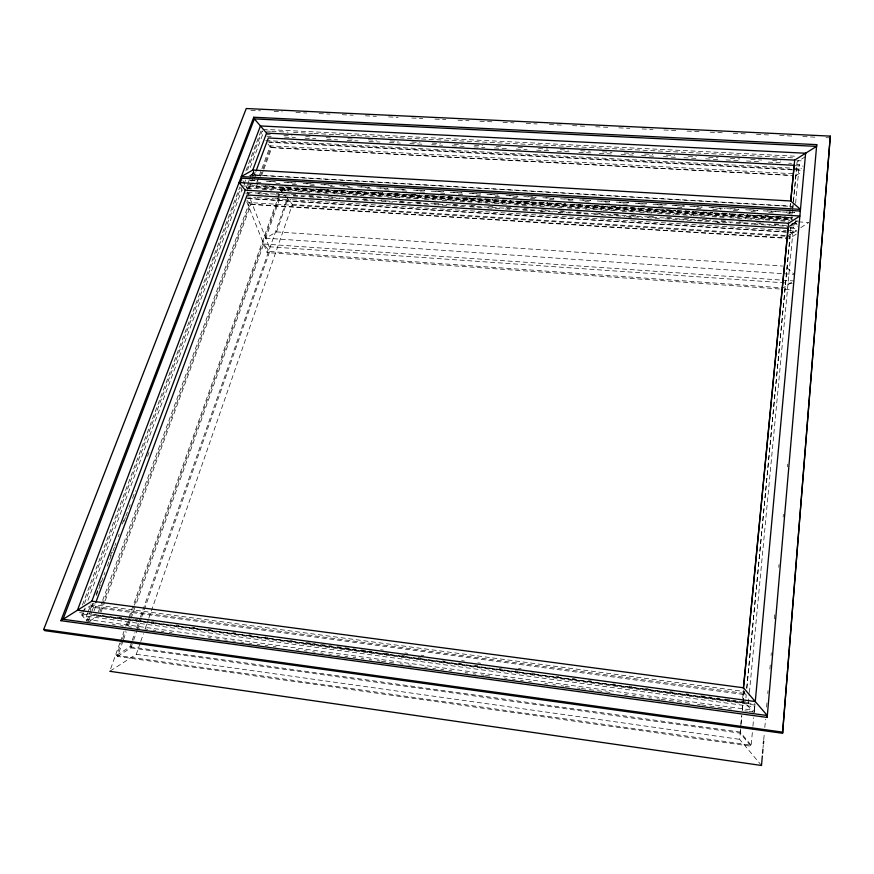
<?xml version="1.0" encoding="UTF-8"?>
<svg xmlns="http://www.w3.org/2000/svg" width="874" height="874" viewBox="0 0 874 874"><rect width="100%" height="100%" fill="white"/><g stroke="black" fill="none" stroke-linecap="round" stroke-linejoin="round"><path stroke-width="0.66" stroke-dasharray="4.37 3.28" d="M92.666 614.619L748.395 703.286L748.69 699.768M789.266 227.12L793.341 227.371L792.904 232.386L787.463 232.047M763.035 747.827L763.275 745.118M763.745 739.688L764.335 732.904M764.816 727.474L765.526 719.324M766.585 707.11L766.946 703.035M767.765 693.53L768.006 690.821M769.896 669.102L770.256 665.027M771.076 655.522L771.316 652.812M774.266 618.868L774.626 614.793M778.767 567.292L778.996 564.571M783.137 517.058L783.377 514.349M787.507 466.836L787.747 464.116M796.553 164.432L799.284 164.574L798.825 169.72L268.012 141.796M123.026 640.992L117.564 656.418L751.072 746.232L752.798 727.55M752.918 726.185L753.694 717.74M754.164 712.605L754.939 704.182M748.887 711.36L754.295 712.102L755.027 704.16M748.395 703.286L749.291 693.792M749.422 692.426L793.341 227.371M795.624 203.325L799.284 164.574M754.295 712.102L754.95 705.11L80.626 613.832L86.865 621.032L90.918 621.578M761.505 765.482L739.644 739.338L740.955 725.759M740.879 724.994L741.797 715.5M742.321 710.07L744.167 691.061M746.713 688.166L791.09 224.837L797.438 220.772M745.926 697.791L746.232 694.874M746.833 688.297L790.085 236.548L249.385 202.539L102.673 600.274M792.729 208.864L791.68 219.953L256.082 187.626L253.963 188.839M792.849 207.848L793.374 202.134M793.494 201.118L796.083 173.86L270.295 145.86L259.174 176.002M805.304 156.719L797.121 161.865L792.696 208.187L790.282 206.111L790.533 203.478M742.638 698.479L743.435 690.329M789.692 213.496L790.085 209.432M790.216 208.078L790.741 202.659M122.109 639.91L116.635 655.336L751.17 745.205L740.169 732.095L740.824 725.322M740.955 723.956L741.742 715.828M742.266 710.398L744.102 691.41M119.847 643.013L109.796 671.298L136.289 654.287L140.321 642.685M140.769 641.396L143.445 633.661M145.237 628.504L148.372 619.491M148.82 618.202L292.364 204.494L287.338 198.496M779.389 288.966L267.127 252.575L269.17 246.752L249.374 196.879M116.635 655.336L130.007 646.782L131.81 641.636M132.269 640.347L134.967 632.634M136.77 627.499L139.927 618.497M140.375 617.208L287.764 196.847M117.564 656.418L130.914 647.863L133.176 641.429M133.624 640.139L137.229 629.848M137.677 628.559L141.282 618.268M141.73 616.978L269.673 251.515L263.686 244.01L135.765 605.026M279.691 198.846L265.762 238.165L276.545 231.905L288.333 198.245M122.568 638.621L125.299 630.908M127.123 625.762L130.324 616.76M130.772 615.471L133.973 606.469M134.432 605.19L278.642 198.802M281.384 191.089L282.75 187.222L311.308 188.937M123.474 639.713L126.206 632M128.489 625.576L135.317 606.305M282.389 191.242L283.285 188.697L792.631 219.396M120.306 641.735L123.955 631.443M125.78 626.308L128.522 618.595M128.981 617.306L279.276 194.356M99.898 611.702L250.019 204.101L246.949 200.31M256.082 187.626L258.387 181.355M260.244 176.33L262.55 170.048M263.019 168.791L270.874 147.455L267.848 143.904M101.013 612.117L104.771 601.891M105.241 600.613L250.936 204.45L249.385 202.539M261.555 175.565L263.424 170.485M263.893 169.217L271.825 147.64L270.295 145.86M98.423 611.778L102.192 601.552M256.858 182.284L258.715 177.258M86.865 621.032L93.529 603.136M96.38 595.478L98.281 590.365M98.762 589.087L103.514 576.316M103.984 575.037L104.946 572.481M107.316 566.09L109.217 560.977M109.698 559.699L112.549 552.04M113.03 550.762L114.45 546.927M114.931 545.649L115.881 543.093M118.263 536.702L119.214 534.145M123.966 521.374L125.397 517.539M125.867 516.261L128.718 508.592M129.199 507.313L130.15 504.757M132.531 498.377L135.383 490.707M247.462 189.625L249.341 184.589M252.619 175.783L254.028 172.003M88.372 620.933L91.694 611.997M92.163 610.729L95.015 603.071M249.024 188.686L251.362 182.393M251.832 181.137L253.231 177.356M253.7 176.1L255.099 172.32M251.778 176.526L254.618 174.909L255.569 172.364M94.086 610.784L96.446 604.404M254.279 178.809L256.65 172.429M87.706 612.849L85.313 619.24L754.448 710.365M88.187 611.571L91.049 603.89M246.064 188.522L247.473 184.742M247.943 183.485L249.352 179.705M249.822 178.449L252.171 172.145M90.055 609.724L92.436 603.344M251.963 175.313L253.394 171.479M91.355 607.091L94.927 604.852L743.162 691.378L746.09 694.797L91.355 607.091L92.786 603.257M96.118 594.309L97.549 590.474M99.45 585.372L100.881 581.538M110.408 555.973L111.828 552.139M122.305 524.029L123.737 520.194M147.542 456.304L148.962 452.47M252.247 175.27L253.657 171.479M84.472 603.617L240.973 187.353L242.743 191.767M247.495 170.015L262.222 130.849L263.107 133.285L249.385 169.895M83.15 613.1L82.2 615.646L754.786 706.88M83.631 611.822L85.073 607.998M87.935 600.351L241.934 189.745M244.174 183.769L245.594 179.989M82.451 604.983L239.858 187.036M245.922 170.933L261.151 130.488M791.68 282.324L783.148 287.896L269.673 251.515M796.214 234.177L789.943 238.209L250.019 204.101M789.091 226.421L797.132 221.275M788.315 235.63L796.28 230.518M800.824 227.601L808.789 222.488L795.176 221.668M90.011 620.879L98.489 615.536L745.446 703.024L753.312 712.223M795.93 175.554L802.004 171.719M81.73 611.276L90.328 605.868L744.834 693.421M249.014 176.133L251.155 174.92L792.849 206.493M250.958 110.364L260.496 110.812M274.119 111.457L282.302 111.85M295.925 112.495L306.829 113.019M319.086 113.598L329.99 114.112M342.258 114.702L353.162 115.215M365.419 115.794L376.323 116.318M388.591 116.898L398.129 117.356M411.752 118.001L422.655 118.514M434.924 119.104L445.816 119.618M458.085 120.197L468.988 120.721M479.892 121.235L492.149 121.825M503.053 122.338L513.956 122.852M526.224 123.442L537.117 123.955M549.385 124.534L561.654 125.124M572.546 125.638L584.815 126.227M595.718 126.741L607.987 127.32M618.879 127.844L629.783 128.358M642.051 128.937L652.954 129.461M663.858 129.975L677.481 130.63M687.019 131.078L700.642 131.723M710.18 132.182L723.814 132.826M733.352 133.274L745.609 133.864M756.513 134.377L768.781 134.967M779.684 135.481L791.942 136.06M802.845 136.584L816.48 137.229M826.017 137.677L828.738 137.808M262.998 129.297L795.766 156.238M266.308 131.056L270.383 131.264M271.748 131.34L288.081 132.171M293.522 132.444L312.564 133.416M313.93 133.482L334.338 134.52M335.703 134.585L356.111 135.623M357.477 135.689L398.293 137.764M399.658 137.841L420.066 138.879M421.421 138.944L794.258 157.899M796.738 160.619L803.545 160.969M266.209 134.563L270.295 134.771M283.908 135.47L292.08 135.896M305.692 136.595L311.133 136.868M326.111 137.644L332.918 137.994M347.896 138.758L354.702 139.108M368.315 139.807L376.476 140.233M390.088 140.933L398.26 141.348M411.873 142.047L420.044 142.473M432.291 143.107L440.463 143.522M454.076 144.221L462.237 144.636M474.495 145.27L482.656 145.696M496.268 146.395L503.074 146.745M518.053 147.509L524.859 147.859M538.471 148.558L547.998 149.05M560.256 149.683L568.417 150.099M580.675 150.732L590.201 151.224M602.448 151.847L611.986 152.338M624.233 152.972L633.759 153.463M644.651 154.021L652.823 154.436M666.436 155.135L674.597 155.561M688.22 156.26L696.381 156.675M708.639 157.309L718.166 157.801M730.413 158.434L739.939 158.915M750.832 159.483L761.724 160.04M772.616 160.597L780.788 161.024M266.799 136.191L273.617 136.541M284.52 137.109L295.423 137.666M304.96 138.158L315.864 138.726M326.767 139.283L337.67 139.851M347.218 140.343L358.122 140.911M369.025 141.468L379.928 142.036M389.465 142.528L400.368 143.096M409.906 143.587L422.175 144.221M431.712 144.713L442.615 145.27M452.153 145.772L464.422 146.406M473.959 146.898L484.862 147.455M494.411 147.946L506.669 148.591M516.217 149.083L527.12 149.64M536.658 150.131L548.927 150.765M557.099 151.191L569.367 151.825M578.905 152.316L591.174 152.95M599.346 153.376L611.614 154.01M621.152 154.501L633.421 155.135M641.603 155.561L653.861 156.195M663.41 156.686L675.668 157.32M683.85 157.746L697.474 158.445M705.657 158.871L717.925 159.505M726.097 159.931L739.732 160.63M746.538 160.98L760.172 161.69M768.344 162.105L781.979 162.815M788.796 163.165L791.516 163.307M794.892 165.699L803.064 166.115M265.751 140.528L791.92 168.103M793.286 168.179L801.458 168.606M269.05 142.265L794.499 169.949M795.864 170.015L804.025 170.441M270.874 147.455L790.489 175.259M271.825 147.64L793.374 175.565M254.618 174.909L790.282 206.111M250.751 180.263L257.546 180.667M269.793 181.388L276.588 181.792M287.47 182.437L295.631 182.917M306.501 183.562L313.307 183.966M324.188 184.611L332.349 185.091M343.22 185.736L350.026 186.14M360.907 186.785L369.057 187.265M379.939 187.91L388.1 188.391M398.981 189.035L405.776 189.44M416.658 190.084L424.819 190.565M435.7 191.209L443.861 191.69M453.377 192.258L461.538 192.739M472.419 193.383L480.58 193.864M490.096 194.432L498.256 194.913M509.138 195.558L517.299 196.038M528.169 196.683L536.33 197.163M545.857 197.732L554.018 198.212M564.888 198.857L573.049 199.338M582.576 199.906L590.726 200.386M601.607 201.031L609.768 201.512M619.284 202.069L628.81 202.637M638.326 203.205L646.487 203.686M657.368 204.33L666.884 204.887M675.045 205.368L684.561 205.936M694.087 206.504L702.248 206.985M711.764 207.542L722.645 208.187M730.806 208.668L738.967 209.159M749.837 209.804L757.998 210.284M767.525 210.842L778.395 211.486M786.556 211.967L794.717 212.458M250.062 180.426L258.223 180.907M266.395 181.399L275.933 181.956M284.105 182.447L294.997 183.092M303.169 183.573L314.061 184.217M320.867 184.622L331.759 185.266M339.931 185.747L349.458 186.315M357.63 186.796L369.888 187.528M376.694 187.921L387.586 188.565M394.392 188.97L405.296 189.614M413.457 190.106L424.36 190.75M431.166 191.155L443.413 191.876M450.23 192.28L462.477 193.001M469.294 193.405L480.187 194.05M486.993 194.454L497.885 195.099M506.057 195.59L518.315 196.311M523.755 196.628L536.013 197.36M542.82 197.764L553.712 198.409M560.529 198.813L574.142 199.622M579.582 199.938L590.485 200.583M597.292 200.987L609.549 201.708M616.356 202.113L628.614 202.844M635.42 203.249L646.312 203.893M653.118 204.298L666.731 205.095M672.182 205.423L684.44 206.144M689.881 206.472L702.139 207.193M708.945 207.597L725.289 208.569M726.655 208.646L740.267 209.454M745.719 209.771L757.966 210.503M763.417 210.82L781.116 211.869M782.481 211.956L794.739 212.677M256.836 182.196L260.922 182.437M275.9 183.322L279.975 183.562M292.233 184.294L297.673 184.622M309.931 185.343L316.738 185.747M330.35 186.555L334.436 186.807M348.049 187.615L353.489 187.932M367.102 188.74L371.188 188.992M384.8 189.8L390.241 190.117M402.499 190.849L407.94 191.177M420.197 191.898L427.004 192.302M440.616 193.11L444.702 193.362M458.315 194.17L463.755 194.487M476.013 195.219L481.454 195.547M495.066 196.355L500.507 196.672M512.765 197.404L518.206 197.732M530.463 198.453L537.27 198.857M549.517 199.589L554.968 199.906M568.581 200.725L574.021 201.042M584.914 201.686L591.72 202.091M605.332 202.899L610.773 203.227M623.031 203.959L628.472 204.276M640.729 205.008L647.536 205.412M658.428 206.056L665.234 206.461M677.481 207.193L684.287 207.597M696.545 208.329L701.986 208.646M712.878 209.301L721.05 209.782M733.297 210.514L738.738 210.831M750.995 211.563L757.802 211.967M768.694 212.611L775.5 213.016M787.747 213.748L794.553 214.152M247.866 184.654L254.684 185.059M265.587 185.714L273.759 186.206M284.662 186.85L291.468 187.265M302.371 187.921L309.188 188.325M320.092 188.981L328.263 189.472M339.167 190.117L344.618 190.445M356.876 191.188L365.048 191.668M374.585 192.247L382.768 192.739M393.661 193.383L400.478 193.799M411.381 194.454L419.553 194.935M430.456 195.59L438.628 196.082M448.165 196.65L454.983 197.065M465.886 197.721L475.423 198.289M484.961 198.857L493.133 199.348M502.67 199.917L510.842 200.408M520.38 200.987L529.917 201.555M539.455 202.123L547.637 202.615M557.175 203.183L565.347 203.675M576.25 204.33L583.056 204.734M593.959 205.39L603.497 205.969M611.669 206.45L621.206 207.029M630.755 207.597L638.927 208.088M648.464 208.657L658.002 209.236M666.174 209.716L675.711 210.295M685.249 210.863L693.432 211.355M702.969 211.923L712.507 212.502M722.044 213.07L730.216 213.562M739.754 214.13L747.926 214.622M757.463 215.19L768.366 215.845M776.538 216.337L786.087 216.905M251.92 185.19L254.64 185.354M261.457 185.758L273.726 186.501M279.177 186.828L291.435 187.56M296.887 187.888L309.156 188.62M315.962 189.035L328.231 189.767M333.682 190.095L344.585 190.75M351.403 191.155L365.026 191.974M370.478 192.302L382.746 193.034M388.187 193.362L400.456 194.104M405.907 194.421L419.531 195.241M424.983 195.568L438.617 196.388M439.972 196.475L454.972 197.371M461.778 197.775L475.412 198.595M476.767 198.682L493.122 199.654M494.487 199.742L510.842 200.725M516.294 201.053L529.917 201.861M531.283 201.949L547.637 202.932M548.992 203.008L565.347 203.992M570.798 204.319L583.067 205.051M588.519 205.379L621.217 207.346M622.583 207.422L638.938 208.405M640.303 208.482L658.013 209.552M659.378 209.629L675.733 210.612M677.099 210.689L693.443 211.672M694.808 211.759L712.529 212.819M713.883 212.906L730.238 213.879M731.604 213.966L747.958 214.949M749.324 215.026L792.926 217.637M312.673 189.024L348.038 191.144M349.392 191.231L792.784 217.834M255.47 186.053L791.833 218.292M241.694 185.845L791.385 218.937M246.424 187.692L789.856 220.543M795.307 220.871L798.028 221.035M247.418 188.609L254.236 189.024M262.408 189.516L271.945 190.095M280.128 190.587L291.534 191.155M297.837 191.668L310.598 192.313M316.912 192.826L328.285 193.383M333.737 193.711L345.984 194.454M352.342 194.968L363.682 195.525M370.063 196.038L382.736 196.683M387.772 197.12L400.434 197.753M405.875 198.081L418.133 198.824M424.567 199.348L435.82 199.895M442.277 200.419L454.884 201.053M459.997 201.49L472.572 202.123M477.707 202.56L492.991 203.358M494.356 203.445L507.969 204.265M514.502 204.8L527.022 205.423M532.211 205.871L544.721 206.493M549.932 206.941L562.419 207.564M567.641 208.012L580.107 208.635M585.361 209.094L601.891 209.957M603.071 210.164L616.858 210.863M622.146 211.322L634.557 211.934M639.866 212.393L652.255 213.005M657.576 213.464L674.029 214.327M675.296 214.534L691.727 215.397M693.006 215.616L706.705 216.304M712.081 216.774L724.393 217.375M729.801 217.845L746.178 218.697M747.51 218.915L763.876 219.767M765.231 219.855L788.392 221.395M792.347 223.231L797.787 223.569M790.904 224.061L797.7 224.476M258.595 192.302L261.315 192.466M276.304 193.383L279.024 193.547M291.392 194.443L296.723 194.629M309.068 195.525L314.509 195.852M328.111 196.694L333.551 197.021M345.798 197.764L351.239 198.103M363.475 198.846L367.561 199.097M381.162 199.928L385.248 200.179M398.85 201.009L405.678 201.293M416.527 202.091L423.377 202.375M434.214 203.172L439.72 203.369M453.256 204.341L457.43 204.45M470.933 205.423L475.128 205.532M488.621 206.504L494.203 206.701M506.297 207.586L511.902 207.783M523.985 208.657L529.611 208.864M541.662 209.738L548.675 210.033M559.349 210.82L566.374 211.115M577.026 211.901L583.832 212.316M596.079 213.07L601.52 213.398M613.756 214.152L620.857 214.436M631.443 215.233L638.555 215.517M649.12 216.315L655.926 216.73M666.807 217.397L673.603 217.812M684.484 218.467L690.307 218.686M702.172 219.549L710.737 219.931M721.214 220.718L728.009 221.133M738.891 221.799L745.697 222.215M756.578 222.881L762.489 223.088M774.255 223.963L781.553 224.257M247.615 192.455L797.547 226.137M245.616 193.067L251.057 193.394M257.852 193.82L268.733 194.487M275.529 194.902L286.41 195.568M293.205 195.984L304.185 196.672M309.636 197L321.894 197.753M328.569 198.158L339.604 198.846M346.246 199.239L357.302 199.928M363.923 200.321L375.012 201.02M381.599 201.413L392.721 202.102M399.287 202.495L410.43 203.183M416.964 203.576L429.2 204.33M434.64 204.669L446.876 205.412M452.317 205.751L464.564 206.504M470.004 206.832L482.24 207.586M487.681 207.925L500.321 208.7M505.358 209.006L518.031 209.793M523.034 210.088L535.74 210.874M540.711 211.169L553.45 211.967M558.399 212.262L571.159 213.048M576.6 213.387L588.857 214.141M593.752 214.425L607.354 215.266M608.708 215.343L625.03 216.348M626.396 216.435L642.707 217.429M647.437 217.735L660.383 218.522M665.136 218.817L678.071 219.603M679.426 219.691L695.748 220.685M697.102 220.772L713.424 221.778M714.79 221.854L731.101 222.859M735.974 223.165L752.317 224.17M753.672 224.247L770.027 225.252M771.381 225.339L787.725 226.344M540.318 211.814L543.038 211.989M558.005 212.906L560.726 213.07M628.745 217.255L631.465 217.418M717.161 222.684L719.881 222.859M790.522 228.169L795.963 228.507M246.14 196.923L255.667 197.513M257.022 197.6L273.344 198.617M274.709 198.693L291.031 199.709M292.397 199.796L308.719 200.802M310.073 200.889L786.207 230.408M787.572 230.496L797.099 231.086M247.014 198.409L786.097 231.96M248.129 198.573L788.763 232.233M790.129 232.32L798.301 232.834M292.364 204.494L785.595 235.467M250.936 204.45L787.288 238.351M276.545 231.905L782.525 266.057M265.762 238.165L794.411 274.469L786.163 267.062M263.686 244.01L793.821 280.936M269.17 246.752L792.215 283.394M784.83 289.36L791.625 289.84M380.627 649.753L383.325 650.114M404.935 653.02L407.645 653.381M421.148 655.205L423.846 655.566M461.669 660.657L464.378 661.017M477.881 662.842L480.591 663.202M518.413 668.293L521.112 668.654M119.126 617.263L121.836 617.623M135.361 619.458L138.07 619.819M151.595 621.643L154.305 622.015M175.947 624.932L178.657 625.303M192.182 627.128L194.891 627.499M208.416 629.324L211.126 629.684M232.768 632.612L235.477 632.973M249.014 634.808L251.712 635.169M265.248 636.993L267.947 637.365M289.6 640.281L292.298 640.653M305.834 642.477L311.242 643.209M312.597 643.395L315.306 643.756M320.714 644.488L327.477 645.405M328.832 645.58L331.541 645.952M336.949 646.684L343.711 647.59M345.066 647.776L351.829 648.694M353.183 648.869L355.893 649.24M361.301 649.972L368.063 650.879M369.418 651.064L372.127 651.436M385.653 653.26L388.362 653.621M401.887 655.456L404.596 655.817M418.122 657.641L420.831 658.013M442.484 660.93L445.183 661.301M458.719 663.126L461.417 663.486M474.953 665.322L477.652 665.682M499.305 668.61L502.015 668.971M515.54 670.806L518.249 671.166M531.774 672.991L534.484 673.362M556.126 676.279L558.836 676.651M572.361 678.475L575.07 678.836M588.595 680.671L591.305 681.032M612.947 683.96L615.657 684.32M629.182 686.145L631.891 686.516M645.427 688.341L648.126 688.712M669.779 691.629L672.477 692M686.014 693.825L688.712 694.185M700.893 695.835L707.656 696.753M709.011 696.928L711.72 697.299M717.128 698.031L719.837 698.392M725.245 699.124L732.008 700.041M733.362 700.216L736.072 700.587M741.48 701.319L745.544 701.866M79.578 612.619L755.06 703.931M112.538 624.528L115.237 624.899M120.645 625.642L123.343 626.003M128.751 626.745L131.45 627.117M136.857 627.849L139.556 628.22M144.964 628.952L147.662 629.324M153.07 630.067L155.769 630.427M161.177 631.17L163.875 631.541M169.283 632.273L171.981 632.645M208.46 637.627L211.158 637.987M216.566 638.73L219.265 639.102M224.673 639.834L227.371 640.205M232.779 640.937L235.477 641.308M240.885 642.051L243.584 642.412M248.992 643.155L251.69 643.515M257.098 644.258L259.797 644.63M265.204 645.362L267.903 645.733M273.311 646.465L276.009 646.836M296.275 649.601L298.984 649.972M304.381 650.715L307.091 651.075M312.488 651.818L315.197 652.19M320.594 652.922L323.304 653.293M328.7 654.025L331.41 654.397M336.807 655.139L339.516 655.5M344.913 656.243L347.623 656.614M353.02 657.346L355.729 657.718M361.126 658.45L363.835 658.821M369.232 659.564L371.942 659.925M377.339 660.668L380.048 661.039M381.392 661.214L388.154 662.142M389.498 662.328L394.906 663.06M400.314 663.803L403.012 664.164M408.42 664.906L411.119 665.278M424.633 667.113L427.331 667.485M432.739 668.228L435.438 668.588M440.846 669.331L443.544 669.702M448.952 670.434L451.65 670.806M465.165 672.652L467.863 673.013M473.271 673.756L475.969 674.127M481.377 674.859L484.076 675.231M485.431 675.416L492.182 676.334M504.342 677.995L507.051 678.366M512.448 679.098L515.157 679.469M520.554 680.212L523.264 680.573M528.661 681.316L531.37 681.687M544.873 683.523L547.583 683.894M552.98 684.637L555.689 684.998M561.086 685.74L563.796 686.112M565.139 686.287L571.902 687.215M577.299 687.947L580.008 688.319M581.352 688.504L588.115 689.422M589.458 689.608L596.221 690.536M597.565 690.711L604.327 691.64M605.671 691.826L611.079 692.558M624.593 694.404L627.292 694.775M632.7 695.507L635.398 695.879M640.806 696.611L643.504 696.982M648.912 697.725L651.611 698.086M657.019 698.829L659.717 699.2M661.072 699.386L667.823 700.303M669.178 700.489L675.93 701.407M677.284 701.593L684.036 702.51M685.391 702.696L692.142 703.625M697.55 704.357L700.249 704.728M701.604 704.914L708.355 705.831M709.71 706.017L716.462 706.935M717.816 707.121L723.213 707.864M728.621 708.596L731.319 708.967M744.834 710.813L747.532 711.185M130.007 646.782L740.169 732.095M130.914 647.863L740.092 733.144L751.072 746.232M136.289 654.287L739.644 739.338M794.39 222.302L797.099 224.651M282.75 187.222L286.137 191.253M283.285 188.697L284.979 190.718M280.652 190.488L283.154 193.493M283.995 194.498L286.508 197.491M246.807 201.894L267.127 252.575M242.939 180.667L245.583 187.342M247.397 191.898L248.882 195.634"/><path stroke-width="1.31" d="M767.164 717.445L767.296 715.544L743.424 687.772L91.846 601.159L60.896 620.682L767.164 717.445L816.72 144.636L253.766 117.247L60.896 620.682M782.558 733.286L830.3 136.115L246.26 108.518L43.7 629.466L44.825 630.667L782.558 733.286L830.3 136.115M762.336 755.977L761.505 765.482L109.796 671.298M762.565 753.257L762.926 749.193M763.395 743.763L763.636 741.043M743.424 687.772L788.545 223.263L799.863 216.02L239.05 182.557L245.255 190.182L788.545 223.263M790.708 200.987L252.761 170.08L241.311 176.57L800.475 209.367L790.708 200.987L794.674 160.106L816.534 146.384L816.72 144.636M743.424 688.668L788.119 228.333L247.167 194.978L95.878 602.295M790.784 200.845L794.237 165.306L268.34 137.972L256.038 171.085M91.846 601.159L245.255 190.182M252.761 170.08L266.57 133.088L254.367 118.897L253.766 117.247M240.142 182.961L241.956 178.176L800.322 211.071M816.534 146.384L254.367 118.897L63.004 619.262L767.296 715.544M266.57 133.088L794.674 160.106M43.7 629.466L782.722 732.139M805.631 153.234L755.278 701.56L77.458 610.183L260.441 125.954L805.631 153.234"/></g></svg>
